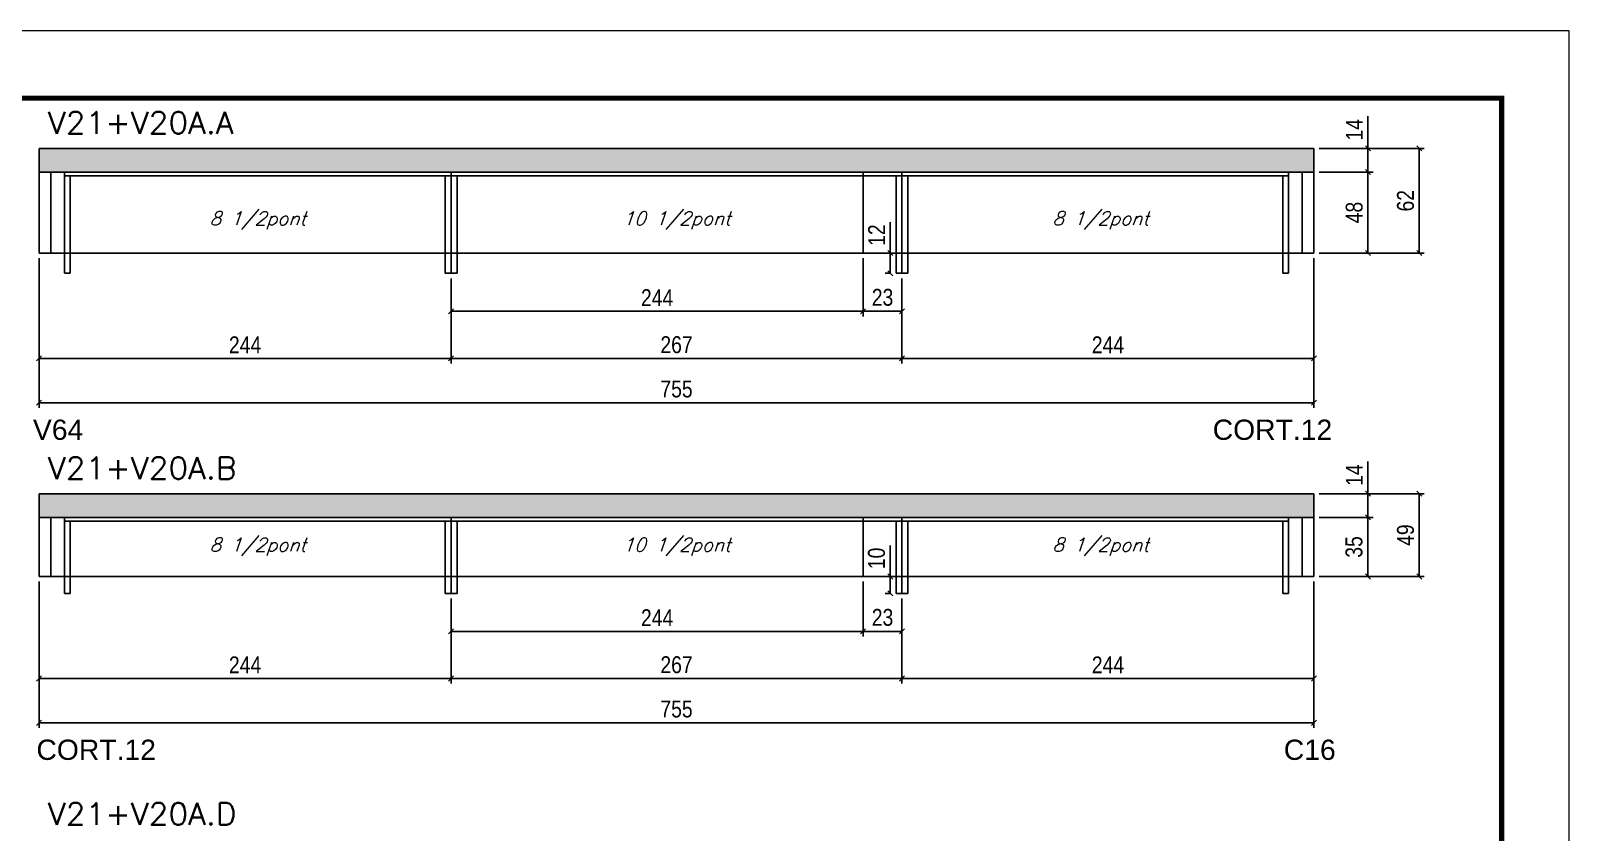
# Model space of a CAD drawing. Extents: x 0 to 6325, y 5574 to 19307.
# Drawn here: x 574 to 1485, y 15338 to 15813 of the extents above; entities that cross this region are included whole.
import ezdxf

# ---------------------------------------------------------------- set-up
doc = ezdxf.new("R2010")
doc.units = 0
doc.linetypes.add('DASHED', pattern=[0.75, 0.5, -0.25])
for name, color, linetype in [('1', 1, 'Continuous'), ('5', 5, 'Continuous'), ('COTA', 241, 'Continuous'), ('Painéis', 200, 'Continuous'), ('SARR_2.2x7', 40, 'Continuous'), ('SARR_3.5x7', 81, 'Continuous'), ('texto', 7, 'Continuous')]:
    doc.layers.add(name, color=color, linetype=linetype)
for name, color, linetype, lineweight in [('Folhas', 255, 'Continuous', 9), ('SARRAFO DE PRESSAO', 251, 'DASHED', 9), ('Texto Seção', 7, 'Continuous', 15)]:
    doc.layers.add(name, color=color, linetype=linetype, lineweight=lineweight)
doc.styles.add('COTA TECNICA', font='techl___.ttf', dxfattribs={"height": 10})
doc.styles.add('REGUA-120', font='ROMANS.shx', dxfattribs={"height": 15})
doc.styles.add('Romans', font='romans.shx')
doc.styles.get("Standard").update_dxf_attribs({"font": 'arial.ttf'})
doc.dimstyles.new('PAINEL', dxfattribs={"dimtxt": 10, "dimasz": 3, "dimexe": 3, "dimexo": 3, "dimgap": 3, "dimtad": 1, "dimdec": 1, "dimzin": 12, "dimdsep": 46, "dimtxsty": 'COTA TECNICA', "dimblk1": 'OBLIQUE', "dimblk2": 'OBLIQUE', "dimsah": 1, "dimcen": 0.9, "dimclrd": 4, "dimclre": 4, "dimclrt": 240, "dimadec": 1, "dimazin": 3, "dimtfac": 1, "dimtdec": 1, "dimtmove": 0, "dimatfit": 3, "dimfxl": 1, "dimtolj": 1, "dimtzin": 12, "dimarcsym": 0})

# ---------------------------------------------------------------- blocks, each defined once
blk = doc.blocks.new('9999999999')
at = {"layer": 'Folhas'}
blk.add_lwpolyline([(98138.98, 34190.21), (99623.98, 34190.21), (99623.98, 35240.21), (98138.98, 35240.21)], close=True, dxfattribs=at)
at = {"layer": 'Folhas', "color": 30, "const_width": 3}
blk.add_lwpolyline([(98213.98, 34230.21), (99583.98, 34230.21), (99583.98, 35200.21), (98213.98, 35200.21)], close=True, dxfattribs=at)
blk = doc.blocks.new('_Oblique')
at = {"layer": '1', "color": 0, "lineweight": -2}
blk.add_line((-0.5, -0.5), (0.5, 0.5), dxfattribs=at)
blk = doc.blocks.new('*D2843')
at = {"layer": 'COTA', "color": 4, "linetype": 'ByBlock', "lineweight": -2, "transparency": 16777216}
for p, q in [((1333.81, 15678.12), (1333.81, 15615.67)), ((1089.81, 15666.12), (1089.81, 15615.67)), ((1333.81, 15618.67), (1089.81, 15618.67))]:
    blk.add_line(p, q, dxfattribs=at)
at = {"layer": 'Defpoints', "color": 0, "linetype": 'ByBlock', "transparency": 16777216}
for p in [(1333.81, 15681.12), (1089.81, 15669.12), (1089.81, 15618.67)]:
    blk.add_point(p, dxfattribs=at)
at = {"layer": 'COTA', "color": 4, "linetype": 'ByBlock', "lineweight": -2, "transparency": 16777216, "xscale": 3, "yscale": 3, "zscale": 3, "rotation": 180}
blk.add_blockref('_Oblique', (1089.81, 15618.67), dxfattribs=at)
at = {"layer": 'COTA', "color": 4, "linetype": 'ByBlock', "lineweight": -2, "transparency": 16777216, "xscale": 3, "yscale": 3, "zscale": 3}
blk.add_blockref('_Oblique', (1333.81, 15618.67), dxfattribs=at)
at = {"layer": 'COTA', "color": 240, "linetype": 'ByBlock', "transparency": 16777216, "insert": (1211.81, 15626.75), "char_height": 10, "attachment_point": 5, "style": 'COTA TECNICA'}
blk.add_mtext('\\A1;244', dxfattribs=at)
blk = doc.blocks.new('*D2844')
at = {"layer": 'COTA', "color": 4, "linetype": 'ByBlock', "lineweight": -2, "transparency": 16777216}
for p, q in [((822.81, 15666.12), (822.81, 15615.67)), ((1089.81, 15666.12), (1089.81, 15615.67)), ((1089.81, 15618.67), (822.81, 15618.67))]:
    blk.add_line(p, q, dxfattribs=at)
at = {"layer": 'Defpoints', "color": 0, "linetype": 'ByBlock', "transparency": 16777216}
for p in [(822.81, 15669.12), (1089.81, 15669.12), (822.81, 15618.67)]:
    blk.add_point(p, dxfattribs=at)
at = {"layer": 'COTA', "color": 4, "linetype": 'ByBlock', "lineweight": -2, "transparency": 16777216, "xscale": 3, "yscale": 3, "zscale": 3, "rotation": 180}
blk.add_blockref('_Oblique', (822.81, 15618.67), dxfattribs=at)
at = {"layer": 'COTA', "color": 4, "linetype": 'ByBlock', "lineweight": -2, "transparency": 16777216, "xscale": 3, "yscale": 3, "zscale": 3}
blk.add_blockref('_Oblique', (1089.81, 15618.67), dxfattribs=at)
at = {"layer": 'COTA', "color": 240, "linetype": 'ByBlock', "transparency": 16777216, "insert": (956.31, 15626.77), "char_height": 10, "width": 210.731, "attachment_point": 5, "style": 'COTA TECNICA'}
blk.add_mtext('\\A1;267', dxfattribs=at)
blk = doc.blocks.new('*D3976')
at = {"layer": 'COTA', "color": 4, "lineweight": -2, "transparency": 16777216}
for p, q in [((578.81, 15678.12), (578.81, 15615.67)), ((822.81, 15666.12), (822.81, 15615.67)), ((822.81, 15618.67), (578.81, 15618.67))]:
    blk.add_line(p, q, dxfattribs=at)
at = {"layer": 'Defpoints', "color": 0, "transparency": 16777216}
for p in [(578.81, 15681.12), (822.81, 15669.12), (578.81, 15618.67)]:
    blk.add_point(p, dxfattribs=at)
at = {"layer": 'COTA', "color": 4, "lineweight": -2, "transparency": 16777216, "xscale": 3, "yscale": 3, "zscale": 3, "rotation": 180}
blk.add_blockref('_Oblique', (578.81, 15618.67), dxfattribs=at)
at = {"layer": 'COTA', "color": 4, "lineweight": -2, "transparency": 16777216, "xscale": 3, "yscale": 3, "zscale": 3}
blk.add_blockref('_Oblique', (822.81, 15618.67), dxfattribs=at)
at = {"layer": 'COTA', "color": 240, "transparency": 16777216, "insert": (700.81, 15626.75), "char_height": 10, "attachment_point": 5, "style": 'COTA TECNICA'}
blk.add_mtext('\\A1;244', dxfattribs=at)
blk = doc.blocks.new('*D3977')
at = {"layer": 'COTA', "color": 4, "lineweight": -2, "transparency": 16777216}
for p, q in [((578.81, 15678.12), (578.81, 15589.41)), ((1333.81, 15678.12), (1333.81, 15589.41)), ((1333.81, 15592.41), (578.81, 15592.41))]:
    blk.add_line(p, q, dxfattribs=at)
at = {"layer": 'Defpoints', "color": 0, "transparency": 16777216}
for p in [(578.81, 15681.12), (1333.81, 15681.12), (578.81, 15592.41)]:
    blk.add_point(p, dxfattribs=at)
at = {"layer": 'COTA', "color": 4, "lineweight": -2, "transparency": 16777216, "xscale": 3, "yscale": 3, "zscale": 3, "rotation": 180}
blk.add_blockref('_Oblique', (578.81, 15592.41), dxfattribs=at)
at = {"layer": 'COTA', "color": 4, "lineweight": -2, "transparency": 16777216, "xscale": 3, "yscale": 3, "zscale": 3}
blk.add_blockref('_Oblique', (1333.81, 15592.41), dxfattribs=at)
at = {"layer": 'COTA', "color": 240, "transparency": 16777216, "insert": (956.31, 15600.52), "char_height": 10, "attachment_point": 5, "style": 'COTA TECNICA'}
blk.add_mtext('\\A1;755', dxfattribs=at)
blk = doc.blocks.new('*D2845')
at = {"layer": 'COTA', "color": 4, "lineweight": -2, "transparency": 16777216}
for p, q in [((1336.81, 15729.12), (1368.79, 15729.12)), ((1365.79, 15729.12), (1365.79, 15681.12)), ((1336.81, 15681.12), (1368.79, 15681.12))]:
    blk.add_line(p, q, dxfattribs=at)
at = {"layer": 'Defpoints', "color": 0, "transparency": 16777216}
for p in [(1333.81, 15729.12), (1333.81, 15681.12), (1365.79, 15681.12)]:
    blk.add_point(p, dxfattribs=at)
at = {"layer": 'COTA', "color": 4, "lineweight": -2, "transparency": 16777216, "xscale": 3, "yscale": 3, "zscale": 3}
for p, rotation in [((1365.79, 15729.12), 90), ((1365.79, 15681.12), 270)]:
    blk.add_blockref('_Oblique', p, dxfattribs=dict(at, rotation=rotation))
at = {"layer": 'COTA', "color": 240, "transparency": 16777216, "insert": (1357.69, 15705.12), "char_height": 10, "attachment_point": 5, "rotation": 90, "style": 'COTA TECNICA'}
blk.add_mtext('\\A1;48', dxfattribs=at)
blk = doc.blocks.new('*D2846')
at = {"layer": 'COTA', "color": 4, "lineweight": -2, "transparency": 16777216}
for p, q in [((1365.79, 15743.12), (1365.79, 15762.24)), ((1336.81, 15743.12), (1368.79, 15743.12)), ((1365.79, 15729.12), (1365.79, 15743.12)), ((1336.81, 15729.12), (1368.79, 15729.12))]:
    blk.add_line(p, q, dxfattribs=at)
at = {"layer": 'Defpoints', "color": 0, "transparency": 16777216}
for p in [(1333.81, 15743.12), (1365.79, 15743.12), (1333.81, 15729.12)]:
    blk.add_point(p, dxfattribs=at)
at = {"layer": 'COTA', "color": 4, "lineweight": -2, "transparency": 16777216, "xscale": 3, "yscale": 3, "zscale": 3}
for p, rotation in [((1365.79, 15743.12), 90), ((1365.79, 15729.12), 270)]:
    blk.add_blockref('_Oblique', p, dxfattribs=dict(at, rotation=rotation))
at = {"layer": 'COTA', "color": 240, "transparency": 16777216, "insert": (1357.71, 15754.18), "char_height": 10, "attachment_point": 5, "rotation": 90, "style": 'COTA TECNICA'}
blk.add_mtext('\\A1;14', dxfattribs=at)
blk = doc.blocks.new('*D2847')
at = {"layer": 'COTA', "color": 4, "lineweight": -2, "transparency": 16777216}
for p, q in [((1336.81, 15743.12), (1399.17, 15743.12)), ((1396.17, 15681.12), (1396.17, 15743.12)), ((1336.81, 15681.12), (1399.17, 15681.12))]:
    blk.add_line(p, q, dxfattribs=at)
at = {"layer": 'Defpoints', "color": 0, "transparency": 16777216}
for p in [(1333.81, 15743.12), (1396.17, 15743.12), (1333.81, 15681.12)]:
    blk.add_point(p, dxfattribs=at)
at = {"layer": 'COTA', "color": 4, "lineweight": -2, "transparency": 16777216, "xscale": 3, "yscale": 3, "zscale": 3}
for p, rotation in [((1396.17, 15743.12), 90), ((1396.17, 15681.12), 270)]:
    blk.add_blockref('_Oblique', p, dxfattribs=dict(at, rotation=rotation))
at = {"layer": 'COTA', "color": 240, "transparency": 16777216, "insert": (1388.07, 15712.12), "char_height": 10, "attachment_point": 5, "rotation": 90, "style": 'COTA TECNICA'}
blk.add_mtext('\\A1;62', dxfattribs=at)
blk = doc.blocks.new('*D3978')
at = {"layer": 'COTA', "color": 4, "lineweight": -2, "transparency": 16777216}
for p, q in [((1082.88, 15681.12), (1082.88, 15699.44)), ((1083.31, 15681.12), (1079.88, 15681.12)), ((1082.88, 15669.12), (1082.88, 15681.12)), ((1083.31, 15669.12), (1079.88, 15669.12))]:
    blk.add_line(p, q, dxfattribs=at)
at = {"layer": 'Defpoints', "color": 0, "transparency": 16777216}
for p in [(1082.88, 15681.12), (1086.31, 15681.12), (1086.31, 15669.12)]:
    blk.add_point(p, dxfattribs=at)
at = {"layer": 'COTA', "color": 4, "lineweight": -2, "transparency": 16777216, "xscale": 3, "yscale": 3, "zscale": 3}
for p, rotation in [((1082.88, 15681.12), 90), ((1082.88, 15669.12), 270)]:
    blk.add_blockref('_Oblique', p, dxfattribs=dict(at, rotation=rotation))
at = {"layer": 'COTA', "color": 240, "transparency": 16777216, "insert": (1074.82, 15691.78), "char_height": 10, "attachment_point": 5, "rotation": 90, "style": 'COTA TECNICA'}
blk.add_mtext('\\A1;12', dxfattribs=at)
blk = doc.blocks.new('*D3973')
at = {"layer": 'COTA', "color": 4, "lineweight": -2, "transparency": 16777216}
for p, q in [((1066.81, 15678.12), (1066.81, 15643.61)), ((822.81, 15666.12), (822.81, 15643.61)), ((822.81, 15646.61), (1066.81, 15646.61))]:
    blk.add_line(p, q, dxfattribs=at)
at = {"layer": 'Defpoints', "color": 0, "transparency": 16777216}
for p in [(1066.81, 15681.12), (822.81, 15669.12), (1066.81, 15646.61)]:
    blk.add_point(p, dxfattribs=at)
at = {"layer": 'COTA', "color": 4, "lineweight": -2, "transparency": 16777216, "xscale": 3, "yscale": 3, "zscale": 3, "rotation": 180}
blk.add_blockref('_Oblique', (822.81, 15646.61), dxfattribs=at)
at = {"layer": 'COTA', "color": 4, "lineweight": -2, "transparency": 16777216, "xscale": 3, "yscale": 3, "zscale": 3}
blk.add_blockref('_Oblique', (1066.81, 15646.61), dxfattribs=at)
at = {"layer": 'COTA', "color": 240, "transparency": 16777216, "insert": (944.81, 15654.68), "char_height": 10, "attachment_point": 5, "style": 'COTA TECNICA'}
blk.add_mtext('\\A1;244', dxfattribs=at)
blk = doc.blocks.new('*D3974')
at = {"layer": 'COTA', "color": 4, "lineweight": -2, "transparency": 16777216}
for p, q in [((1066.81, 15678.12), (1066.81, 15643.61)), ((1089.81, 15666.12), (1089.81, 15643.61)), ((1066.81, 15646.61), (1089.81, 15646.61))]:
    blk.add_line(p, q, dxfattribs=at)
at = {"layer": 'Defpoints', "color": 0, "transparency": 16777216}
for p in [(1066.81, 15681.12), (1089.81, 15669.12), (1089.81, 15646.61)]:
    blk.add_point(p, dxfattribs=at)
at = {"layer": 'COTA', "color": 4, "lineweight": -2, "transparency": 16777216, "xscale": 3, "yscale": 3, "zscale": 3, "rotation": 180}
blk.add_blockref('_Oblique', (1066.81, 15646.61), dxfattribs=at)
at = {"layer": 'COTA', "color": 4, "lineweight": -2, "transparency": 16777216, "xscale": 3, "yscale": 3, "zscale": 3}
blk.add_blockref('_Oblique', (1089.81, 15646.61), dxfattribs=at)
at = {"layer": 'COTA', "color": 240, "transparency": 16777216, "insert": (1078.31, 15654.83), "char_height": 10, "attachment_point": 5, "style": 'COTA TECNICA'}
blk.add_mtext('\\A1;23', dxfattribs=at)
blk = doc.blocks.new('*D2848')
at = {"layer": 'COTA', "color": 4, "linetype": 'ByBlock', "lineweight": -2, "transparency": 16777216}
for p, q in [((1333.81, 15486.48), (1333.81, 15426.03)), ((1089.81, 15476.48), (1089.81, 15426.03)), ((1333.81, 15429.03), (1089.81, 15429.03))]:
    blk.add_line(p, q, dxfattribs=at)
at = {"layer": 'Defpoints', "color": 0, "linetype": 'ByBlock', "transparency": 16777216}
for p in [(1333.81, 15489.48), (1089.81, 15479.48), (1089.81, 15429.03)]:
    blk.add_point(p, dxfattribs=at)
at = {"layer": 'COTA', "color": 4, "linetype": 'ByBlock', "lineweight": -2, "transparency": 16777216, "xscale": 3, "yscale": 3, "zscale": 3, "rotation": 180}
blk.add_blockref('_Oblique', (1089.81, 15429.03), dxfattribs=at)
at = {"layer": 'COTA', "color": 4, "linetype": 'ByBlock', "lineweight": -2, "transparency": 16777216, "xscale": 3, "yscale": 3, "zscale": 3}
blk.add_blockref('_Oblique', (1333.81, 15429.03), dxfattribs=at)
at = {"layer": 'COTA', "color": 240, "linetype": 'ByBlock', "transparency": 16777216, "insert": (1211.81, 15437.1), "char_height": 10, "attachment_point": 5, "style": 'COTA TECNICA'}
blk.add_mtext('\\A1;244', dxfattribs=at)
blk = doc.blocks.new('*D2849')
at = {"layer": 'COTA', "color": 4, "linetype": 'ByBlock', "lineweight": -2, "transparency": 16777216}
for p, q in [((822.81, 15476.48), (822.81, 15426.03)), ((1089.81, 15476.48), (1089.81, 15426.03)), ((1089.81, 15429.03), (822.81, 15429.03))]:
    blk.add_line(p, q, dxfattribs=at)
at = {"layer": 'Defpoints', "color": 0, "linetype": 'ByBlock', "transparency": 16777216}
for p in [(822.81, 15479.48), (1089.81, 15479.48), (822.81, 15429.03)]:
    blk.add_point(p, dxfattribs=at)
at = {"layer": 'COTA', "color": 4, "linetype": 'ByBlock', "lineweight": -2, "transparency": 16777216, "xscale": 3, "yscale": 3, "zscale": 3, "rotation": 180}
blk.add_blockref('_Oblique', (822.81, 15429.03), dxfattribs=at)
at = {"layer": 'COTA', "color": 4, "linetype": 'ByBlock', "lineweight": -2, "transparency": 16777216, "xscale": 3, "yscale": 3, "zscale": 3}
blk.add_blockref('_Oblique', (1089.81, 15429.03), dxfattribs=at)
at = {"layer": 'COTA', "color": 240, "linetype": 'ByBlock', "transparency": 16777216, "insert": (956.31, 15437.13), "char_height": 10, "width": 210.731, "attachment_point": 5, "style": 'COTA TECNICA'}
blk.add_mtext('\\A1;267', dxfattribs=at)
blk = doc.blocks.new('*D3983')
at = {"layer": 'COTA', "color": 4, "lineweight": -2, "transparency": 16777216}
for p, q in [((578.81, 15486.48), (578.81, 15426.03)), ((822.81, 15476.48), (822.81, 15426.03)), ((822.81, 15429.03), (578.81, 15429.03))]:
    blk.add_line(p, q, dxfattribs=at)
at = {"layer": 'Defpoints', "color": 0, "transparency": 16777216}
for p in [(578.81, 15489.48), (822.81, 15479.48), (578.81, 15429.03)]:
    blk.add_point(p, dxfattribs=at)
at = {"layer": 'COTA', "color": 4, "lineweight": -2, "transparency": 16777216, "xscale": 3, "yscale": 3, "zscale": 3, "rotation": 180}
blk.add_blockref('_Oblique', (578.81, 15429.03), dxfattribs=at)
at = {"layer": 'COTA', "color": 4, "lineweight": -2, "transparency": 16777216, "xscale": 3, "yscale": 3, "zscale": 3}
blk.add_blockref('_Oblique', (822.81, 15429.03), dxfattribs=at)
at = {"layer": 'COTA', "color": 240, "transparency": 16777216, "insert": (700.81, 15437.1), "char_height": 10, "attachment_point": 5, "style": 'COTA TECNICA'}
blk.add_mtext('\\A1;244', dxfattribs=at)
blk = doc.blocks.new('*D3984')
at = {"layer": 'COTA', "color": 4, "lineweight": -2, "transparency": 16777216}
for p, q in [((578.81, 15486.48), (578.81, 15399.77)), ((1333.81, 15486.48), (1333.81, 15399.77)), ((1333.81, 15402.77), (578.81, 15402.77))]:
    blk.add_line(p, q, dxfattribs=at)
at = {"layer": 'Defpoints', "color": 0, "transparency": 16777216}
for p in [(578.81, 15489.48), (1333.81, 15489.48), (578.81, 15402.77)]:
    blk.add_point(p, dxfattribs=at)
at = {"layer": 'COTA', "color": 4, "lineweight": -2, "transparency": 16777216, "xscale": 3, "yscale": 3, "zscale": 3, "rotation": 180}
blk.add_blockref('_Oblique', (578.81, 15402.77), dxfattribs=at)
at = {"layer": 'COTA', "color": 4, "lineweight": -2, "transparency": 16777216, "xscale": 3, "yscale": 3, "zscale": 3}
blk.add_blockref('_Oblique', (1333.81, 15402.77), dxfattribs=at)
at = {"layer": 'COTA', "color": 240, "transparency": 16777216, "insert": (956.31, 15410.88), "char_height": 10, "attachment_point": 5, "style": 'COTA TECNICA'}
blk.add_mtext('\\A1;755', dxfattribs=at)
blk = doc.blocks.new('*D2850')
at = {"layer": 'COTA', "color": 4, "lineweight": -2, "transparency": 16777216}
for p, q in [((1336.81, 15524.48), (1368.79, 15524.48)), ((1365.79, 15524.48), (1365.79, 15489.48)), ((1336.81, 15489.48), (1368.79, 15489.48))]:
    blk.add_line(p, q, dxfattribs=at)
at = {"layer": 'Defpoints', "color": 0, "transparency": 16777216}
for p in [(1333.81, 15524.48), (1333.81, 15489.48), (1365.79, 15489.48)]:
    blk.add_point(p, dxfattribs=at)
at = {"layer": 'COTA', "color": 4, "lineweight": -2, "transparency": 16777216, "xscale": 3, "yscale": 3, "zscale": 3}
for p, rotation in [((1365.79, 15524.48), 90), ((1365.79, 15489.48), 270)]:
    blk.add_blockref('_Oblique', p, dxfattribs=dict(at, rotation=rotation))
at = {"layer": 'COTA', "color": 240, "transparency": 16777216, "insert": (1357.57, 15506.98), "char_height": 10, "attachment_point": 5, "rotation": 90, "style": 'COTA TECNICA'}
blk.add_mtext('\\A1;35', dxfattribs=at)
blk = doc.blocks.new('*D2851')
at = {"layer": 'COTA', "color": 4, "lineweight": -2, "transparency": 16777216}
for p, q in [((1365.79, 15538.48), (1365.79, 15557.6)), ((1336.81, 15538.48), (1368.79, 15538.48)), ((1365.79, 15524.48), (1365.79, 15538.48)), ((1336.81, 15524.48), (1368.79, 15524.48))]:
    blk.add_line(p, q, dxfattribs=at)
at = {"layer": 'Defpoints', "color": 0, "transparency": 16777216}
for p in [(1333.81, 15538.48), (1365.79, 15538.48), (1333.81, 15524.48)]:
    blk.add_point(p, dxfattribs=at)
at = {"layer": 'COTA', "color": 4, "lineweight": -2, "transparency": 16777216, "xscale": 3, "yscale": 3, "zscale": 3}
for p, rotation in [((1365.79, 15538.48), 90), ((1365.79, 15524.48), 270)]:
    blk.add_blockref('_Oblique', p, dxfattribs=dict(at, rotation=rotation))
at = {"layer": 'COTA', "color": 240, "transparency": 16777216, "insert": (1357.71, 15549.54), "char_height": 10, "attachment_point": 5, "rotation": 90, "style": 'COTA TECNICA'}
blk.add_mtext('\\A1;14', dxfattribs=at)
blk = doc.blocks.new('*D2852')
at = {"layer": 'COTA', "color": 4, "lineweight": -2, "transparency": 16777216}
for p, q in [((1336.81, 15538.48), (1399.17, 15538.48)), ((1396.17, 15489.48), (1396.17, 15538.48)), ((1336.81, 15489.48), (1399.17, 15489.48))]:
    blk.add_line(p, q, dxfattribs=at)
at = {"layer": 'Defpoints', "color": 0, "transparency": 16777216}
for p in [(1333.81, 15538.48), (1396.17, 15538.48), (1333.81, 15489.48)]:
    blk.add_point(p, dxfattribs=at)
at = {"layer": 'COTA', "color": 4, "lineweight": -2, "transparency": 16777216, "xscale": 3, "yscale": 3, "zscale": 3}
for p, rotation in [((1396.17, 15538.48), 90), ((1396.17, 15489.48), 270)]:
    blk.add_blockref('_Oblique', p, dxfattribs=dict(at, rotation=rotation))
at = {"layer": 'COTA', "color": 240, "transparency": 16777216, "insert": (1388.07, 15513.98), "char_height": 10, "attachment_point": 5, "rotation": 90, "style": 'COTA TECNICA'}
blk.add_mtext('\\A1;49', dxfattribs=at)
blk = doc.blocks.new('*D3985')
at = {"layer": 'COTA', "color": 4, "lineweight": -2, "transparency": 16777216}
for p, q in [((1082.88, 15489.48), (1082.88, 15507.91)), ((1083.31, 15489.48), (1079.88, 15489.48)), ((1082.88, 15479.48), (1082.88, 15489.48)), ((1083.31, 15479.48), (1079.88, 15479.48))]:
    blk.add_line(p, q, dxfattribs=at)
at = {"layer": 'Defpoints', "color": 0, "transparency": 16777216}
for p in [(1082.88, 15489.48), (1086.31, 15489.48), (1086.31, 15479.48)]:
    blk.add_point(p, dxfattribs=at)
at = {"layer": 'COTA', "color": 4, "lineweight": -2, "transparency": 16777216, "xscale": 3, "yscale": 3, "zscale": 3}
for p, rotation in [((1082.88, 15489.48), 90), ((1082.88, 15479.48), 270)]:
    blk.add_blockref('_Oblique', p, dxfattribs=dict(at, rotation=rotation))
at = {"layer": 'COTA', "color": 240, "transparency": 16777216, "insert": (1074.78, 15500.2), "char_height": 10, "attachment_point": 5, "rotation": 90, "style": 'COTA TECNICA'}
blk.add_mtext('\\A1;10', dxfattribs=at)
blk = doc.blocks.new('*D3986')
at = {"layer": 'COTA', "color": 4, "lineweight": -2, "transparency": 16777216}
for p, q in [((1066.81, 15486.48), (1066.81, 15453.97)), ((822.81, 15476.48), (822.81, 15453.97)), ((822.81, 15456.97), (1066.81, 15456.97))]:
    blk.add_line(p, q, dxfattribs=at)
at = {"layer": 'Defpoints', "color": 0, "transparency": 16777216}
for p in [(1066.81, 15489.48), (822.81, 15479.48), (1066.81, 15456.97)]:
    blk.add_point(p, dxfattribs=at)
at = {"layer": 'COTA', "color": 4, "lineweight": -2, "transparency": 16777216, "xscale": 3, "yscale": 3, "zscale": 3, "rotation": 180}
blk.add_blockref('_Oblique', (822.81, 15456.97), dxfattribs=at)
at = {"layer": 'COTA', "color": 4, "lineweight": -2, "transparency": 16777216, "xscale": 3, "yscale": 3, "zscale": 3}
blk.add_blockref('_Oblique', (1066.81, 15456.97), dxfattribs=at)
at = {"layer": 'COTA', "color": 240, "transparency": 16777216, "insert": (944.81, 15465.04), "char_height": 10, "attachment_point": 5, "style": 'COTA TECNICA'}
blk.add_mtext('\\A1;244', dxfattribs=at)
blk = doc.blocks.new('*D3987')
at = {"layer": 'COTA', "color": 4, "lineweight": -2, "transparency": 16777216}
for p, q in [((1066.81, 15486.48), (1066.81, 15453.97)), ((1089.81, 15476.48), (1089.81, 15453.97)), ((1066.81, 15456.97), (1089.81, 15456.97))]:
    blk.add_line(p, q, dxfattribs=at)
at = {"layer": 'Defpoints', "color": 0, "transparency": 16777216}
for p in [(1066.81, 15489.48), (1089.81, 15479.48), (1089.81, 15456.97)]:
    blk.add_point(p, dxfattribs=at)
at = {"layer": 'COTA', "color": 4, "lineweight": -2, "transparency": 16777216, "xscale": 3, "yscale": 3, "zscale": 3, "rotation": 180}
blk.add_blockref('_Oblique', (1066.81, 15456.97), dxfattribs=at)
at = {"layer": 'COTA', "color": 4, "lineweight": -2, "transparency": 16777216, "xscale": 3, "yscale": 3, "zscale": 3}
blk.add_blockref('_Oblique', (1089.81, 15456.97), dxfattribs=at)
at = {"layer": 'COTA', "color": 240, "transparency": 16777216, "insert": (1078.31, 15465.19), "char_height": 10, "attachment_point": 5, "style": 'COTA TECNICA'}
blk.add_mtext('\\A1;23', dxfattribs=at)

msp = doc.modelspace()

# ---------------------------------------------------------------- hatches: boundary and pattern name
at = {"layer": 'COTA'}
h = msp.add_hatch(dxfattribs=at)
h.set_pattern_fill('AR-CONC', color=241, scale=0.03)
h.set_pattern_definition([(50, (-2945.993, 14.102), (5.4655401, -0.4781726), [0.5715, -6.2865]), (355, (-2945.993, 14.102), (-1.0573026, 5.7317054), [0.4572, -5.0292175]), (100.451445, (-2945.5374, 14.062), (4.4082374, 5.2535326), [0.4857003, -5.3427073]), (46.1842, (-2945.993, 15.626), (8.1323712, -1.2612698), [0.85725, -9.42975]), (96.63556, (-2945.315, 15.521), (7.122124, 7.4227837), [0.7285507, -8.0140682]), (351.18415, (-2945.993, 15.626), (7.122124, 7.4227837), [0.685799, -7.543792]), (21, (-2945.231, 15.245), (4.5484317, -3.067956), [0.5715, -6.2865]), (326, (-2945.231, 15.245), (1.8540609, 5.525639), [0.4572, -5.0292]), (71.451445, (-2944.852, 14.9894), (6.4024926, 2.457683), [0.4857003, -5.3426981]), (37.5, (-2945.993, 14.102), (0.0926581, 2.53665117), [0, -4.96824, 0, -5.1054, 0, -5.04825]), (7.5, (-2945.993, 14.102), (2.00458988, 3.00541724), [0, -2.91084, 0, -4.85394, 0, -1.92405]), (327.5, (-2947.6922, 14.102), (4.06771786, -0.17186232), [0, -1.905, 0, -5.9436, 0, -7.8867]), (317.5, (-2948.454, 14.102), (4.44387544, 0.7627947), [0, -2.4765, 0, -3.94716, 0, -5.6007])])
h.paths.add_polyline_path([(578.81, 15743.12), (578.81, 15729.12), (1333.81, 15729.12), (1333.81, 15743.12)])
h = msp.add_hatch(dxfattribs=at)
h.set_pattern_fill('AR-CONC', color=241, scale=0.03)
h.set_pattern_definition([(50, (-2945.993, -190.5383), (5.4655401, -0.4781726), [0.5715, -6.2865]), (355, (-2945.993, -190.5383), (-1.0573026, 5.7317054), [0.4572, -5.0292175]), (100.451445, (-2945.5374, -190.578), (4.4082374, 5.2535326), [0.4857003, -5.3427073]), (46.1842, (-2945.993, -189.014), (8.1323712, -1.2612698), [0.85725, -9.42975]), (96.63556, (-2945.315, -189.1194), (7.122124, 7.4227837), [0.7285507, -8.0140682]), (351.18415, (-2945.993, -189.014), (7.122124, 7.4227837), [0.685799, -7.543792]), (21, (-2945.231, -189.3953), (4.5484317, -3.067956), [0.5715, -6.2865]), (326, (-2945.231, -189.3953), (1.8540609, 5.525639), [0.4572, -5.0292]), (71.451445, (-2944.852, -189.651), (6.4024926, 2.457683), [0.4857003, -5.3426981]), (37.5, (-2945.993, -190.5383), (0.0926581, 2.53665117), [0, -4.96824, 0, -5.1054, 0, -5.04825]), (7.5, (-2945.993, -190.5383), (2.00458988, 3.00541724), [0, -2.91084, 0, -4.85394, 0, -1.92405]), (327.5, (-2947.6922, -190.5383), (4.06771786, -0.17186232), [0, -1.905, 0, -5.9436, 0, -7.8867]), (317.5, (-2948.454, -190.5383), (4.44387544, 0.7627947), [0, -2.4765, 0, -3.94716, 0, -5.6007])])
h.paths.add_polyline_path([(578.81, 15538.48), (578.81, 15524.48), (1333.81, 15524.48), (1333.81, 15538.48)])

# ---------------------------------------------------------------- linework, layer by layer
for p, q in [((578.81, 15729.12), (578.81, 15743.12)), ((578.81, 15743.12), (1333.81, 15743.12)), ((1333.81, 15729.12), (1333.81, 15743.12)), ((822.81, 15681.12), (822.81, 15669.12)), ((1089.81, 15681.12), (1089.81, 15669.12)), ((826.31, 15669.12), (819.31, 15669.12)), ((1093.31, 15669.12), (1086.31, 15669.12)), ((578.81, 15524.48), (578.81, 15538.48)), ((578.81, 15538.48), (1333.81, 15538.48)), ((1333.81, 15524.48), (1333.81, 15538.48)), ((822.81, 15489.48), (822.81, 15479.48)), ((1089.81, 15489.48), (1089.81, 15479.48)), ((826.31, 15479.48), (819.31, 15479.48)), ((1093.31, 15479.48), (1086.31, 15479.48))]:
    msp.add_line(p, q, dxfattribs=at)
at = {"layer": 'Painéis', "linetype": 'ByBlock'}
for p, q in [((1333.81, 15729.12), (578.81, 15729.12)), ((578.81, 15681.12), (578.81, 15729.12)), ((822.81, 15681.12), (822.81, 15729.12)), ((1066.81, 15681.12), (1066.81, 15729.12)), ((1089.81, 15681.12), (1089.81, 15729.12)), ((1333.81, 15681.12), (1333.81, 15729.12)), ((1333.81, 15681.12), (578.81, 15681.12)), ((1333.81, 15524.48), (578.81, 15524.48)), ((578.81, 15489.48), (578.81, 15524.48)), ((822.81, 15489.48), (822.81, 15524.48)), ((1066.81, 15489.48), (1066.81, 15524.48)), ((1089.81, 15489.48), (1089.81, 15524.48)), ((1333.81, 15489.48), (1333.81, 15524.48)), ((1333.81, 15489.48), (578.81, 15489.48))]:
    msp.add_line(p, q, dxfattribs=at)
at = {"layer": 'SARR_2.2x7', "linetype": 'Continuous'}
for p, q in [((585.81, 15681.12), (585.81, 15729.12)), ((822.81, 15726.92), (593.81, 15726.92)), ((1089.81, 15726.92), (822.81, 15726.92)), ((1318.81, 15726.92), (1089.81, 15726.92)), ((1326.81, 15681.12), (1326.81, 15729.12)), ((585.81, 15489.48), (585.81, 15524.48)), ((822.81, 15522.28), (593.81, 15522.28)), ((1089.81, 15522.28), (822.81, 15522.28)), ((1318.81, 15522.28), (1089.81, 15522.28)), ((1326.81, 15489.48), (1326.81, 15524.48))]:
    msp.add_line(p, q, dxfattribs=at)
at = {"layer": 'SARR_3.5x7'}
for p, q in [((593.81, 15729.12), (593.81, 15669.12)), ((597.31, 15726.92), (597.31, 15669.12)), ((819.31, 15726.92), (819.31, 15669.12)), ((826.31, 15726.92), (826.31, 15669.12)), ((1086.31, 15726.92), (1086.31, 15669.12)), ((1093.31, 15726.92), (1093.31, 15669.12)), ((1315.31, 15726.92), (1315.31, 15669.12)), ((1318.81, 15729.12), (1318.81, 15669.12)), ((597.31, 15669.12), (593.81, 15669.12)), ((1318.81, 15669.12), (1315.31, 15669.12)), ((593.81, 15524.48), (593.81, 15479.48)), ((597.31, 15522.28), (597.31, 15479.48)), ((819.31, 15522.28), (819.31, 15479.48)), ((826.31, 15522.28), (826.31, 15479.48)), ((1086.31, 15522.28), (1086.31, 15479.48)), ((1093.31, 15522.28), (1093.31, 15479.48)), ((1315.31, 15522.28), (1315.31, 15479.48)), ((1318.81, 15524.48), (1318.81, 15479.48)), ((597.31, 15479.48), (593.81, 15479.48)), ((1318.81, 15479.48), (1315.31, 15479.48))]:
    msp.add_line(p, q, dxfattribs=at)

# ---------------------------------------------------------------- block references
at = {"layer": 'SARRAFO DE PRESSAO', "color": 6, "linetype": 'ByBlock'}
msp.add_blockref('9999999999', (-98138.98, -19427.36), dxfattribs=at)

# ---------------------------------------------------------------- texts
at = {"layer": '5', "linetype": 'Continuous'}
for s, rotation, p in [('V64', 359.99996, (575.16, 15570.44)), ('CORT.12', 359.99996, (1273.86, 15570.44)), ('CORT.12', 0.00004, (577.22, 15380.8)), ('C16', 0.00004, (1315.95, 15380.8))]:
    msp.add_text(s, height=12, rotation=rotation, dxfattribs=at).set_placement(p)
at = {"layer": 'texto', "color": 2, "char_height": 8, "attachment_point": 5, "style": 'Romans'}
for s, insert in [('{\\Q19;\\C256;8 1/2pont}', (708.31, 15700.34)), ('{\\Q19;\\C256;10 1/2pont}', (956.31, 15700.34)), ('{\\Q19;\\C256;8 1/2pont}', (1207.46, 15700.34)), ('{\\Q19;\\C256;8 1/2pont}', (708.31, 15506.98)), ('{\\Q19;\\C256;10 1/2pont}', (956.31, 15506.98)), ('{\\Q19;\\C256;8 1/2pont}', (1207.46, 15506.98))]:
    msp.add_mtext(s, dxfattribs=dict(at, insert=insert))
at = {"layer": 'Texto Seção', "style": 'REGUA-120', "width": 1.05}
for s, p in [('V21+V20A.A', (584.05, 15751.86)), ('V21+V20A.B', (584.05, 15547.22)), ('V21+V20A.D', (584.05, 15342.29))]:
    msp.add_text(s, height=13, dxfattribs=at).set_placement(p)

# ---------------------------------------------------------------- dimensions: what is measured, and where the dimension line sits
at = {"layer": 'COTA'}
for base, p1, p2, angle, picture, middle in [((1365.79, 15743.12), (1333.81, 15729.12), (1333.81, 15743.12), 90, '*D2846', (1357.71, 15754.18)), ((1396.17, 15743.12), (1333.81, 15681.12), (1333.81, 15743.12), 90, '*D2847', (1388.07, 15712.12)), ((1365.79, 15681.12), (1333.81, 15729.12), (1333.81, 15681.12), 90, '*D2845', (1357.69, 15705.12)), ((1082.88, 15681.12), (1086.31, 15669.12), (1086.31, 15681.12), 90, '*D3978', (1074.82, 15691.78)), ((578.81, 15618.67), (822.81, 15669.12), (578.81, 15681.12), 180, '*D3976', (700.81, 15626.75)), ((1365.79, 15538.48), (1333.81, 15524.48), (1333.81, 15538.48), 90, '*D2851', (1357.71, 15549.54)), ((1396.17, 15538.48), (1333.81, 15489.48), (1333.81, 15538.48), 90, '*D2852', (1388.07, 15513.98)), ((1365.79, 15489.48), (1333.81, 15524.48), (1333.81, 15489.48), 90, '*D2850', (1357.57, 15506.98)), ((1082.88, 15489.48), (1086.31, 15479.48), (1086.31, 15489.48), 90, '*D3985', (1074.78, 15500.2)), ((578.81, 15429.03), (822.81, 15479.48), (578.81, 15489.48), 180, '*D3983', (700.81, 15437.1))]:
    dim = msp.add_linear_dim(base=base, p1=p1, p2=p2, angle=angle, dimstyle='PAINEL', dxfattribs=at)
    dim.commit()
    dim.dimension.update_dxf_attribs({"geometry": picture, "text_midpoint": middle})
for base, p1, p2, picture, middle in [((578.81, 15592.41), (1333.81, 15681.12), (578.81, 15681.12), '*D3977', (956.31, 15600.52)), ((1066.81, 15646.61), (822.81, 15669.12), (1066.81, 15681.12), '*D3973', (944.81, 15654.68)), ((578.81, 15402.77), (1333.81, 15489.48), (578.81, 15489.48), '*D3984', (956.31, 15410.88)), ((1066.81, 15456.97), (822.81, 15479.48), (1066.81, 15489.48), '*D3986', (944.81, 15465.04))]:
    dim = msp.add_linear_dim(base=base, p1=p1, p2=p2, dimstyle='PAINEL', dxfattribs=at)
    dim.commit()
    dim.dimension.update_dxf_attribs({"geometry": picture, "text_midpoint": middle})
for base, p1, p2, picture, middle in [((1089.81, 15646.61), (1066.81, 15681.12), (1089.81, 15669.12), '*D3974', (1078.31, 15654.83)), ((1089.81, 15456.97), (1066.81, 15489.48), (1089.81, 15479.48), '*D3987', (1078.31, 15465.19))]:
    dim = msp.add_linear_dim(base=base, p1=p1, p2=p2, dimstyle='PAINEL', override={"dimtmove": 1}, dxfattribs=at)
    dim.commit()
    dim.dimension.update_dxf_attribs({"geometry": picture, "text_midpoint": middle})
at = {"layer": 'COTA', "linetype": 'ByBlock'}
for base, p1, p2, picture, middle in [((1089.81, 15618.67), (1333.81, 15681.12), (1089.81, 15669.12), '*D2843', (1211.81, 15626.75)), ((1089.81, 15429.03), (1333.81, 15489.48), (1089.81, 15479.48), '*D2848', (1211.81, 15437.1))]:
    dim = msp.add_linear_dim(base=base, p1=p1, p2=p2, angle=180, dimstyle='PAINEL', dxfattribs=at)
    dim.commit()
    dim.dimension.update_dxf_attribs({"geometry": picture, "text_midpoint": middle})
for base, p1, p2, picture, middle in [((822.81, 15618.67), (1089.81, 15669.12), (822.81, 15669.12), '*D2844', (956.31, 15626.77)), ((822.81, 15429.03), (1089.81, 15479.48), (822.81, 15479.48), '*D2849', (956.31, 15437.13))]:
    dim = msp.add_linear_dim(base=base, p1=p1, p2=p2, angle=180, dimstyle='PAINEL', override={"dimtmove": 1}, dxfattribs=at)
    dim.commit()
    dim.dimension.update_dxf_attribs({"geometry": picture, "text_midpoint": middle})

doc.saveas('drawing.dxf')
